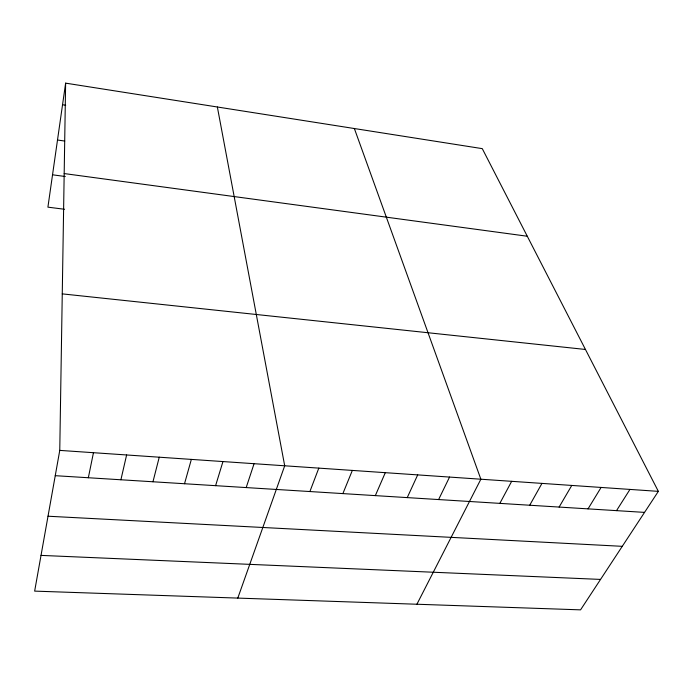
<?xml version="1.0" encoding="UTF-8"?>
<svg xmlns="http://www.w3.org/2000/svg" width="693" height="693" viewBox="0 0 693 693"><rect width="100%" height="100%" fill="white"/><g stroke="black" fill="none" stroke-linecap="round" stroke-linejoin="round"><path stroke-width="1.04" d="M59.763 450.389L65.627 83.143L482.276 148.64L658.35 491.363L580.561 609.857L34.65 591.12L59.763 450.389L658.35 491.363M65.627 83.143L47.912 207.155L64.57 209.269M88.34 477.746L93.46 452.694M120.903 479.773L126.62 454.963M152.962 481.774L159.251 457.198M184.52 483.74L191.355 459.398M215.592 485.672L222.964 461.564M246.188 487.577L254.071 463.695M237.794 598.094L284.702 465.791L217.359 106.999M309.884 491.545L318.815 468.121M342.879 493.598L352.347 470.417M375.329 495.625L385.299 472.678M407.233 497.609L417.697 474.896M438.608 499.566L449.549 477.07M416.909 604.235L480.864 479.218L354.366 128.534M499.835 503.378L511.668 481.323M529.712 505.24L541.969 483.393M559.112 507.068L571.777 485.438M588.036 508.87L601.1 487.448M616.519 510.646L629.954 489.423M41.026 555.396L600.545 579.417M48.016 516.224L622.262 546.327M55.249 475.684L644.551 512.387M62.257 293.875L585.446 349.463M52.538 174.801L65.272 176.516M64.18 173.562L527.269 236.235M57.502 140.021L64.726 141.051M62.535 104.764L65.696 105.249"/></g></svg>
